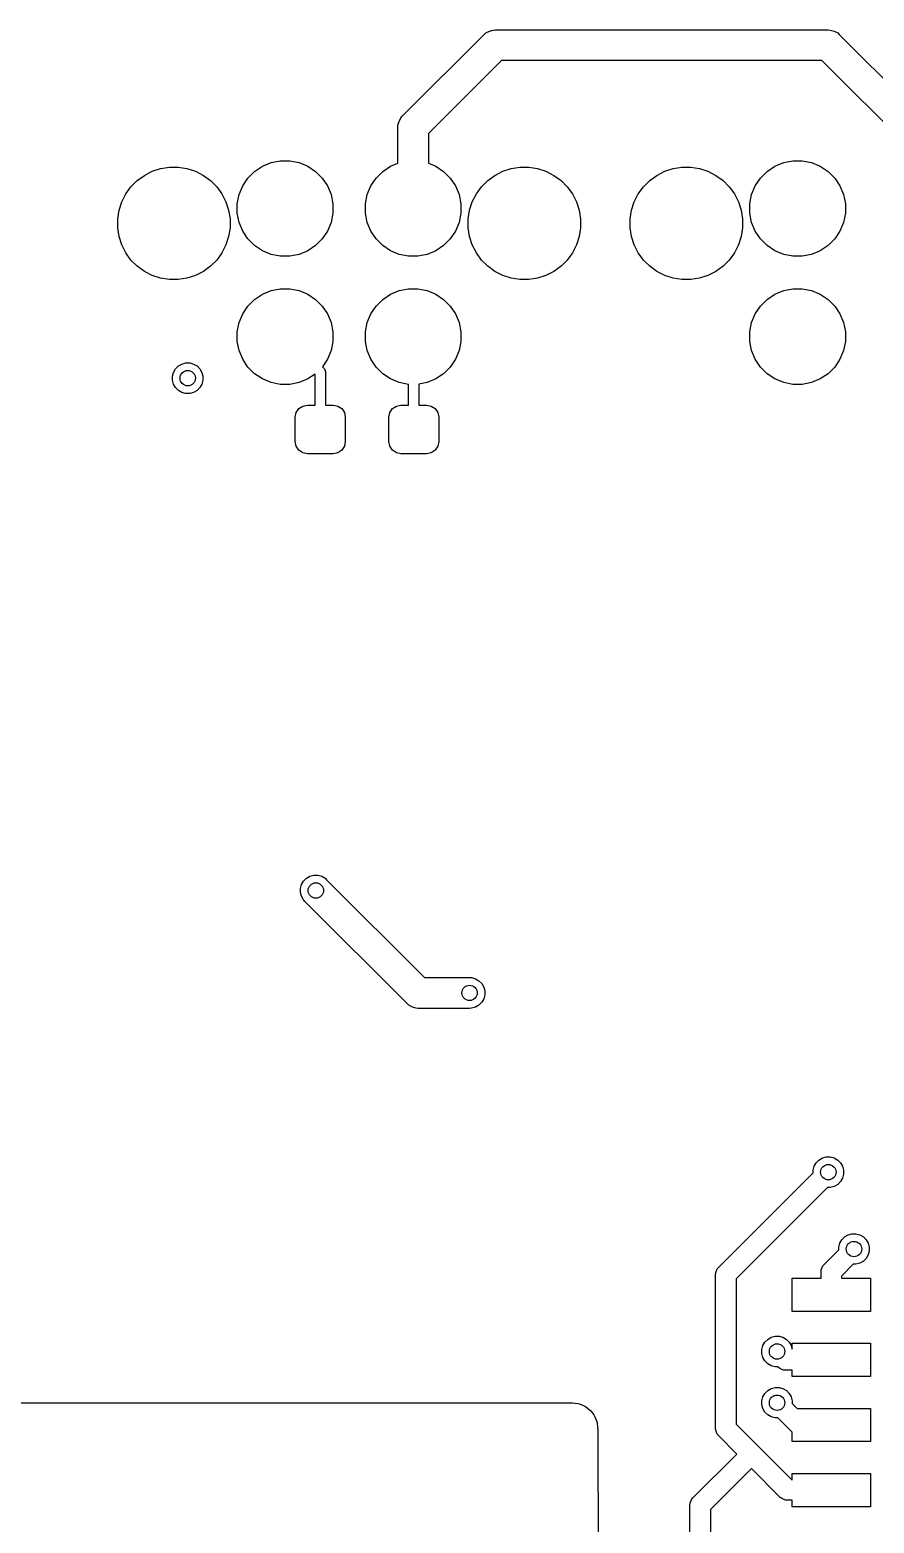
# Model space of a CAD drawing. Header units: inches. Extents: x 1.32 to 5.22, y -7.01 to -1.14.
# Drawn here: x 3.875 to 4.523, y -2.317 to -1.169 of the extents above; entities that cross this region are included whole.
import ezdxf

# ---------------------------------------------------------------- set-up
doc = ezdxf.new("R2010")
doc.units = ezdxf.units.IN
doc.header["$MEASUREMENT"] = 0
doc.layers.add('B.Cu', color=153, linetype='CONTINUOUS', true_color=0x4d7fc4)

msp = doc.modelspace()

# ---------------------------------------------------------------- linework, layer by layer
at = {"layer": 'B.Cu', "linetype": 'CONTINUOUS'}
for p, q in [((4.2251, -1.1717), (4.2278, -1.1702)), ((4.2278, -1.1702), (4.2307, -1.1694)), ((4.2307, -1.1694), (4.2323, -1.1693)), ((4.2323, -1.1693), (4.4882, -1.1693)), ((4.4882, -1.1693), (4.4897, -1.1694)), ((4.4897, -1.1694), (4.4927, -1.1702)), ((4.4927, -1.1702), (4.4954, -1.1717)), ((4.1609, -1.2357), (4.2239, -1.1728)), ((4.2239, -1.1728), (4.2251, -1.1717)), ((4.4954, -1.1717), (4.4965, -1.1728)), ((4.4965, -1.1728), (4.5713, -1.2476)), ((4.2372, -1.1929), (4.1811, -1.249)), ((4.4833, -1.1929), (4.2372, -1.1929)), ((4.5512, -1.2608), (4.4833, -1.1929)), ((4.1584, -1.2396), (4.1599, -1.2369)), ((4.1599, -1.2369), (4.1609, -1.2357)), ((4.1575, -1.2441), (4.1576, -1.2426)), ((4.1575, -1.2718), (4.1575, -1.2441)), ((4.1576, -1.2426), (4.1584, -1.2396)), ((4.1811, -1.249), (4.1811, -1.2718)), ((4.0535, -1.2741), (4.0602, -1.2713)), ((4.0602, -1.2713), (4.0672, -1.2699)), ((4.0672, -1.2699), (4.0745, -1.2699)), ((4.0745, -1.2699), (4.0816, -1.2713)), ((4.0816, -1.2713), (4.0883, -1.2741)), ((4.1519, -1.2741), (4.1575, -1.2718)), ((4.1811, -1.2718), (4.1867, -1.2741)), ((4.4472, -1.2741), (4.4539, -1.2713)), ((4.4539, -1.2713), (4.4609, -1.2699)), ((4.4609, -1.2699), (4.4682, -1.2699)), ((4.4682, -1.2699), (4.4753, -1.2713)), ((4.4753, -1.2713), (4.482, -1.2741)), ((3.9525, -1.2899), (3.9573, -1.2851)), ((3.9573, -1.2851), (3.9628, -1.2811)), ((3.9628, -1.2811), (3.9689, -1.278)), ((3.9689, -1.278), (3.9753, -1.2759)), ((3.9753, -1.2759), (3.982, -1.2749)), ((3.982, -1.2749), (3.9888, -1.2749)), ((3.9888, -1.2749), (3.9955, -1.2759)), ((3.9955, -1.2759), (4.002, -1.278)), ((4.002, -1.278), (4.0081, -1.2811)), ((4.0081, -1.2811), (4.0136, -1.2851)), ((4.0136, -1.2851), (4.0184, -1.2899)), ((4.0383, -1.2892), (4.0423, -1.2832)), ((4.0423, -1.2832), (4.0475, -1.2781)), ((4.0475, -1.2781), (4.0535, -1.2741)), ((4.0883, -1.2741), (4.0943, -1.2781)), ((4.0943, -1.2781), (4.0994, -1.2832)), ((4.0994, -1.2832), (4.1034, -1.2892)), ((4.1367, -1.2892), (4.1408, -1.2832)), ((4.1408, -1.2832), (4.1459, -1.2781)), ((4.1459, -1.2781), (4.1519, -1.2741)), ((4.1867, -1.2741), (4.1927, -1.2781)), ((4.1927, -1.2781), (4.1978, -1.2832)), ((4.1978, -1.2832), (4.2018, -1.2892)), ((4.2218, -1.2899), (4.2266, -1.2851)), ((4.2266, -1.2851), (4.2321, -1.2811)), ((4.2321, -1.2811), (4.2382, -1.278)), ((4.2382, -1.278), (4.2446, -1.2759)), ((4.2446, -1.2759), (4.2513, -1.2749)), ((4.2513, -1.2749), (4.2581, -1.2749)), ((4.2581, -1.2749), (4.2648, -1.2759)), ((4.2648, -1.2759), (4.2713, -1.278)), ((4.2713, -1.278), (4.2774, -1.2811)), ((4.2774, -1.2811), (4.2829, -1.2851)), ((4.2829, -1.2851), (4.2877, -1.2899)), ((4.3462, -1.2899), (4.351, -1.2851)), ((4.351, -1.2851), (4.3565, -1.2811)), ((4.3565, -1.2811), (4.3626, -1.278)), ((4.3626, -1.278), (4.369, -1.2759)), ((4.369, -1.2759), (4.3757, -1.2749)), ((4.3757, -1.2749), (4.3825, -1.2749)), ((4.3825, -1.2749), (4.3892, -1.2759)), ((4.3892, -1.2759), (4.3957, -1.278)), ((4.3957, -1.278), (4.4018, -1.2811)), ((4.4018, -1.2811), (4.4073, -1.2851)), ((4.4073, -1.2851), (4.4121, -1.2899)), ((4.432, -1.2892), (4.436, -1.2832)), ((4.436, -1.2832), (4.4412, -1.2781)), ((4.4412, -1.2781), (4.4472, -1.2741)), ((4.482, -1.2741), (4.488, -1.2781)), ((4.488, -1.2781), (4.4931, -1.2832)), ((4.4931, -1.2832), (4.4971, -1.2892)), ((3.9454, -1.3015), (3.9485, -1.2954)), ((3.9485, -1.2954), (3.9525, -1.2899)), ((4.0184, -1.2899), (4.0224, -1.2954)), ((4.0224, -1.2954), (4.0254, -1.3015)), ((4.0341, -1.303), (4.0355, -1.2959)), ((4.0355, -1.2959), (4.0383, -1.2892)), ((4.1034, -1.2892), (4.1062, -1.2959)), ((4.1062, -1.2959), (4.1076, -1.303)), ((4.1326, -1.303), (4.134, -1.2959)), ((4.134, -1.2959), (4.1367, -1.2892)), ((4.2018, -1.2892), (4.2046, -1.2959)), ((4.2046, -1.2959), (4.206, -1.303)), ((4.2147, -1.3015), (4.2178, -1.2954)), ((4.2178, -1.2954), (4.2218, -1.2899)), ((4.2877, -1.2899), (4.2916, -1.2954)), ((4.2916, -1.2954), (4.2947, -1.3015)), ((4.3391, -1.3015), (4.3422, -1.2954)), ((4.3422, -1.2954), (4.3462, -1.2899)), ((4.4121, -1.2899), (4.4161, -1.2954)), ((4.4161, -1.2954), (4.4191, -1.3015)), ((4.4278, -1.303), (4.4292, -1.2959)), ((4.4292, -1.2959), (4.432, -1.2892)), ((4.4971, -1.2892), (4.4999, -1.2959)), ((4.4999, -1.2959), (4.5013, -1.303)), ((3.9423, -1.3146), (3.9433, -1.3079)), ((3.9433, -1.3079), (3.9454, -1.3015)), ((4.0254, -1.3015), (4.0275, -1.3079)), ((4.0275, -1.3079), (4.0286, -1.3146)), ((4.0341, -1.3102), (4.0341, -1.303)), ((4.1076, -1.303), (4.1076, -1.3102)), ((4.1326, -1.3102), (4.1326, -1.303)), ((4.206, -1.303), (4.206, -1.3102)), ((4.2116, -1.3146), (4.2126, -1.3079)), ((4.2126, -1.3079), (4.2147, -1.3015)), ((4.2947, -1.3015), (4.2968, -1.3079)), ((4.2968, -1.3079), (4.2979, -1.3146)), ((4.336, -1.3146), (4.337, -1.3079)), ((4.337, -1.3079), (4.3391, -1.3015)), ((4.4191, -1.3015), (4.4212, -1.3079)), ((4.4212, -1.3079), (4.4223, -1.3146)), ((4.4278, -1.3102), (4.4278, -1.303)), ((4.5013, -1.303), (4.5013, -1.3102)), ((3.9423, -1.3214), (3.9423, -1.3146)), ((4.0286, -1.3146), (4.0286, -1.3214)), ((4.0355, -1.3173), (4.0341, -1.3102)), ((4.0383, -1.324), (4.0355, -1.3173)), ((4.1062, -1.3173), (4.1034, -1.324)), ((4.1076, -1.3102), (4.1062, -1.3173)), ((4.134, -1.3173), (4.1326, -1.3102)), ((4.1367, -1.324), (4.134, -1.3173)), ((4.2046, -1.3173), (4.2018, -1.324)), ((4.206, -1.3102), (4.2046, -1.3173)), ((4.2116, -1.3214), (4.2116, -1.3146)), ((4.2979, -1.3146), (4.2979, -1.3214)), ((4.336, -1.3214), (4.336, -1.3146)), ((4.4223, -1.3146), (4.4223, -1.3214)), ((4.4292, -1.3173), (4.4278, -1.3102)), ((4.432, -1.324), (4.4292, -1.3173)), ((4.4999, -1.3173), (4.4971, -1.324)), ((4.5013, -1.3102), (4.4999, -1.3173)), ((3.9433, -1.3281), (3.9423, -1.3214)), ((3.9454, -1.3346), (3.9433, -1.3281)), ((4.0275, -1.3281), (4.0254, -1.3346)), ((4.0286, -1.3214), (4.0275, -1.3281)), ((4.0423, -1.33), (4.0383, -1.324)), ((4.0475, -1.3351), (4.0423, -1.33)), ((4.0994, -1.33), (4.0943, -1.3351)), ((4.1034, -1.324), (4.0994, -1.33)), ((4.1408, -1.33), (4.1367, -1.324)), ((4.1459, -1.3351), (4.1408, -1.33)), ((4.1978, -1.33), (4.1927, -1.3351)), ((4.2018, -1.324), (4.1978, -1.33)), ((4.2126, -1.3281), (4.2116, -1.3214)), ((4.2147, -1.3346), (4.2126, -1.3281)), ((4.2968, -1.3281), (4.2947, -1.3346)), ((4.2979, -1.3214), (4.2968, -1.3281)), ((4.337, -1.3281), (4.336, -1.3214)), ((4.3391, -1.3346), (4.337, -1.3281)), ((4.4212, -1.3281), (4.4191, -1.3346)), ((4.4223, -1.3214), (4.4212, -1.3281)), ((4.436, -1.33), (4.432, -1.324)), ((4.4412, -1.3351), (4.436, -1.33)), ((4.4931, -1.33), (4.488, -1.3351)), ((4.4971, -1.324), (4.4931, -1.33)), ((3.9485, -1.3407), (3.9454, -1.3346)), ((3.9525, -1.3462), (3.9485, -1.3407)), ((4.0224, -1.3407), (4.0184, -1.3462)), ((4.0254, -1.3346), (4.0224, -1.3407)), ((4.0535, -1.3392), (4.0475, -1.3351)), ((4.0602, -1.3419), (4.0535, -1.3392)), ((4.0672, -1.3433), (4.0602, -1.3419)), ((4.0816, -1.3419), (4.0745, -1.3433)), ((4.0883, -1.3392), (4.0816, -1.3419)), ((4.0943, -1.3351), (4.0883, -1.3392)), ((4.1519, -1.3392), (4.1459, -1.3351)), ((4.1586, -1.3419), (4.1519, -1.3392)), ((4.1657, -1.3433), (4.1586, -1.3419)), ((4.18, -1.3419), (4.1729, -1.3433)), ((4.1867, -1.3392), (4.18, -1.3419)), ((4.1927, -1.3351), (4.1867, -1.3392)), ((4.2178, -1.3407), (4.2147, -1.3346)), ((4.2218, -1.3462), (4.2178, -1.3407)), ((4.2916, -1.3407), (4.2877, -1.3462)), ((4.2947, -1.3346), (4.2916, -1.3407)), ((4.3422, -1.3407), (4.3391, -1.3346)), ((4.3462, -1.3462), (4.3422, -1.3407)), ((4.4161, -1.3407), (4.4121, -1.3462)), ((4.4191, -1.3346), (4.4161, -1.3407)), ((4.4472, -1.3392), (4.4412, -1.3351)), ((4.4539, -1.3419), (4.4472, -1.3392)), ((4.4609, -1.3433), (4.4539, -1.3419)), ((4.4753, -1.3419), (4.4682, -1.3433)), ((4.482, -1.3392), (4.4753, -1.3419)), ((4.488, -1.3351), (4.482, -1.3392)), ((3.9573, -1.351), (3.9525, -1.3462)), ((3.9628, -1.355), (3.9573, -1.351)), ((4.0136, -1.351), (4.0081, -1.355)), ((4.0184, -1.3462), (4.0136, -1.351)), ((4.0745, -1.3433), (4.0672, -1.3433)), ((4.1729, -1.3433), (4.1657, -1.3433)), ((4.2266, -1.351), (4.2218, -1.3462)), ((4.2321, -1.355), (4.2266, -1.351)), ((4.2829, -1.351), (4.2774, -1.355)), ((4.2877, -1.3462), (4.2829, -1.351)), ((4.351, -1.351), (4.3462, -1.3462)), ((4.3565, -1.355), (4.351, -1.351)), ((4.4073, -1.351), (4.4018, -1.355)), ((4.4121, -1.3462), (4.4073, -1.351)), ((4.4682, -1.3433), (4.4609, -1.3433)), ((3.9689, -1.358), (3.9628, -1.355)), ((3.9753, -1.3601), (3.9689, -1.358)), ((3.982, -1.3612), (3.9753, -1.3601)), ((3.9888, -1.3612), (3.982, -1.3612)), ((3.9955, -1.3601), (3.9888, -1.3612)), ((4.002, -1.358), (3.9955, -1.3601)), ((4.0081, -1.355), (4.002, -1.358)), ((4.2382, -1.358), (4.2321, -1.355)), ((4.2446, -1.3601), (4.2382, -1.358)), ((4.2513, -1.3612), (4.2446, -1.3601)), ((4.2581, -1.3612), (4.2513, -1.3612)), ((4.2648, -1.3601), (4.2581, -1.3612)), ((4.2713, -1.358), (4.2648, -1.3601)), ((4.2774, -1.355), (4.2713, -1.358)), ((4.3626, -1.358), (4.3565, -1.355)), ((4.369, -1.3601), (4.3626, -1.358)), ((4.3757, -1.3612), (4.369, -1.3601)), ((4.3825, -1.3612), (4.3757, -1.3612)), ((4.3892, -1.3601), (4.3825, -1.3612)), ((4.3957, -1.358), (4.3892, -1.3601)), ((4.4018, -1.355), (4.3957, -1.358)), ((4.0423, -1.3816), (4.0475, -1.3765)), ((4.0475, -1.3765), (4.0535, -1.3725)), ((4.0535, -1.3725), (4.0602, -1.3697)), ((4.0602, -1.3697), (4.0672, -1.3683)), ((4.0672, -1.3683), (4.0745, -1.3683)), ((4.0745, -1.3683), (4.0816, -1.3697)), ((4.0816, -1.3697), (4.0883, -1.3725)), ((4.0883, -1.3725), (4.0943, -1.3765)), ((4.0943, -1.3765), (4.0994, -1.3816)), ((4.1408, -1.3816), (4.1459, -1.3765)), ((4.1459, -1.3765), (4.1519, -1.3725)), ((4.1519, -1.3725), (4.1586, -1.3697)), ((4.1586, -1.3697), (4.1657, -1.3683)), ((4.1657, -1.3683), (4.1729, -1.3683)), ((4.1729, -1.3683), (4.18, -1.3697)), ((4.18, -1.3697), (4.1867, -1.3725)), ((4.1867, -1.3725), (4.1927, -1.3765)), ((4.1927, -1.3765), (4.1978, -1.3816)), ((4.436, -1.3816), (4.4412, -1.3765)), ((4.4412, -1.3765), (4.4472, -1.3725)), ((4.4472, -1.3725), (4.4539, -1.3697)), ((4.4539, -1.3697), (4.4609, -1.3683)), ((4.4609, -1.3683), (4.4682, -1.3683)), ((4.4682, -1.3683), (4.4753, -1.3697)), ((4.4753, -1.3697), (4.482, -1.3725)), ((4.482, -1.3725), (4.488, -1.3765)), ((4.488, -1.3765), (4.4931, -1.3816)), ((4.0355, -1.3943), (4.0383, -1.3876)), ((4.0383, -1.3876), (4.0423, -1.3816)), ((4.0994, -1.3816), (4.1034, -1.3876)), ((4.1034, -1.3876), (4.1062, -1.3943)), ((4.134, -1.3943), (4.1367, -1.3876)), ((4.1367, -1.3876), (4.1408, -1.3816)), ((4.1978, -1.3816), (4.2018, -1.3876)), ((4.2018, -1.3876), (4.2046, -1.3943)), ((4.4292, -1.3943), (4.432, -1.3876)), ((4.432, -1.3876), (4.436, -1.3816)), ((4.4931, -1.3816), (4.4971, -1.3876)), ((4.4971, -1.3876), (4.4999, -1.3943)), ((4.0341, -1.4014), (4.0355, -1.3943)), ((4.1062, -1.3943), (4.1076, -1.4014)), ((4.1326, -1.4014), (4.134, -1.3943)), ((4.2046, -1.3943), (4.206, -1.4014)), ((4.4278, -1.4014), (4.4292, -1.3943)), ((4.4999, -1.3943), (4.5013, -1.4014)), ((4.0341, -1.4087), (4.0341, -1.4014)), ((4.0355, -1.4158), (4.0341, -1.4087)), ((4.1076, -1.4087), (4.1062, -1.4158)), ((4.1076, -1.4014), (4.1076, -1.4087)), ((4.1326, -1.4087), (4.1326, -1.4014)), ((4.134, -1.4158), (4.1326, -1.4087)), ((4.206, -1.4087), (4.2046, -1.4158)), ((4.206, -1.4014), (4.206, -1.4087)), ((4.4278, -1.4087), (4.4278, -1.4014)), ((4.4292, -1.4158), (4.4278, -1.4087)), ((4.5013, -1.4087), (4.4999, -1.4158)), ((4.5013, -1.4014), (4.5013, -1.4087)), ((4.0383, -1.4224), (4.0355, -1.4158)), ((4.0423, -1.4285), (4.0383, -1.4224)), ((4.1034, -1.4224), (4.0996, -1.4282)), ((4.1062, -1.4158), (4.1034, -1.4224)), ((4.1367, -1.4224), (4.134, -1.4158)), ((4.1408, -1.4285), (4.1367, -1.4224)), ((4.2018, -1.4224), (4.1978, -1.4285)), ((4.2046, -1.4158), (4.2018, -1.4224)), ((4.432, -1.4224), (4.4292, -1.4158)), ((4.436, -1.4285), (4.432, -1.4224)), ((4.4971, -1.4224), (4.4931, -1.4285)), ((4.4999, -1.4158), (4.4971, -1.4224)), ((3.9844, -1.4355), (3.9852, -1.4325)), ((3.9852, -1.4325), (3.9867, -1.4298)), ((3.9867, -1.4298), (3.9889, -1.4276)), ((3.9889, -1.4276), (3.9915, -1.4261)), ((3.9915, -1.4261), (3.9945, -1.4253)), ((3.9945, -1.4253), (3.9976, -1.4253)), ((3.9976, -1.4253), (4.0006, -1.4261)), ((4.0006, -1.4261), (4.0033, -1.4276)), ((4.0033, -1.4276), (4.0054, -1.4298)), ((4.0054, -1.4298), (4.007, -1.4325)), ((4.007, -1.4325), (4.0078, -1.4355)), ((4.0475, -1.4336), (4.0423, -1.4285)), ((4.0535, -1.4376), (4.0475, -1.4336)), ((4.094, -1.4338), (4.0883, -1.4376)), ((4.094, -1.4577), (4.094, -1.4338)), ((4.0996, -1.4282), (4.1007, -1.4293)), ((4.1007, -1.4293), (4.1012, -1.4299)), ((4.1012, -1.4299), (4.1018, -1.4313)), ((4.1018, -1.4313), (4.1019, -1.4321)), ((4.1019, -1.4321), (4.1019, -1.4577)), ((4.1459, -1.4336), (4.1408, -1.4285)), ((4.1519, -1.4376), (4.1459, -1.4336)), ((4.1927, -1.4336), (4.1867, -1.4376)), ((4.1978, -1.4285), (4.1927, -1.4336)), ((4.4412, -1.4336), (4.436, -1.4285)), ((4.4472, -1.4376), (4.4412, -1.4336)), ((4.488, -1.4336), (4.482, -1.4376)), ((4.4931, -1.4285), (4.488, -1.4336)), ((3.9844, -1.4385), (3.9844, -1.4355)), ((3.9852, -1.4415), (3.9844, -1.4385)), ((3.9867, -1.4442), (3.9852, -1.4415)), ((3.9889, -1.4464), (3.9867, -1.4442)), ((4.0054, -1.4442), (4.0033, -1.4464)), ((4.007, -1.4415), (4.0054, -1.4442)), ((4.0078, -1.4385), (4.007, -1.4415)), ((4.0078, -1.4355), (4.0078, -1.4385)), ((4.0602, -1.4404), (4.0535, -1.4376)), ((4.0672, -1.4418), (4.0602, -1.4404)), ((4.0745, -1.4418), (4.0672, -1.4418)), ((4.0816, -1.4404), (4.0745, -1.4418)), ((4.0883, -1.4376), (4.0816, -1.4404)), ((4.1586, -1.4404), (4.1519, -1.4376)), ((4.1657, -1.4418), (4.1586, -1.4404)), ((4.1658, -1.4418), (4.1657, -1.4418)), ((4.1658, -1.4577), (4.1658, -1.4418)), ((4.18, -1.4404), (4.1737, -1.4416)), ((4.1737, -1.4416), (4.1737, -1.4577)), ((4.1867, -1.4376), (4.18, -1.4404)), ((4.4539, -1.4404), (4.4472, -1.4376)), ((4.4609, -1.4418), (4.4539, -1.4404)), ((4.4682, -1.4418), (4.4609, -1.4418)), ((4.4753, -1.4404), (4.4682, -1.4418)), ((4.482, -1.4376), (4.4753, -1.4404)), ((3.9915, -1.4479), (3.9889, -1.4464)), ((3.9945, -1.4487), (3.9915, -1.4479)), ((3.9976, -1.4487), (3.9945, -1.4487)), ((4.0006, -1.4479), (3.9976, -1.4487)), ((4.0033, -1.4464), (4.0006, -1.4479)), ((4.0787, -1.467), (4.0795, -1.4634)), ((4.0787, -1.4857), (4.0787, -1.467)), ((4.0795, -1.4634), (4.0815, -1.4604)), ((4.0815, -1.4604), (4.0845, -1.4584)), ((4.0845, -1.4584), (4.0881, -1.4577)), ((4.0881, -1.4577), (4.094, -1.4577)), ((4.1019, -1.4577), (4.1078, -1.4577)), ((4.1078, -1.4577), (4.1114, -1.4584)), ((4.1114, -1.4584), (4.1144, -1.4604)), ((4.1144, -1.4604), (4.1164, -1.4634)), ((4.1164, -1.4634), (4.1171, -1.467)), ((4.1171, -1.467), (4.1171, -1.4857)), ((4.1506, -1.467), (4.1513, -1.4634)), ((4.1506, -1.4857), (4.1506, -1.467)), ((4.1513, -1.4634), (4.1533, -1.4604)), ((4.1533, -1.4604), (4.1564, -1.4584)), ((4.1564, -1.4584), (4.1599, -1.4577)), ((4.1599, -1.4577), (4.1658, -1.4577)), ((4.1737, -1.4577), (4.1796, -1.4577)), ((4.1796, -1.4577), (4.1832, -1.4584)), ((4.1832, -1.4584), (4.1862, -1.4604)), ((4.1862, -1.4604), (4.1883, -1.4634)), ((4.1883, -1.4634), (4.189, -1.467)), ((4.189, -1.467), (4.189, -1.4857)), ((4.0795, -1.4893), (4.0787, -1.4857)), ((4.0815, -1.4923), (4.0795, -1.4893)), ((4.1164, -1.4893), (4.1144, -1.4923)), ((4.1171, -1.4857), (4.1164, -1.4893)), ((4.1513, -1.4893), (4.1506, -1.4857)), ((4.1533, -1.4923), (4.1513, -1.4893)), ((4.1883, -1.4893), (4.1862, -1.4923)), ((4.189, -1.4857), (4.1883, -1.4893)), ((4.0845, -1.4944), (4.0815, -1.4923)), ((4.0881, -1.4951), (4.0845, -1.4944)), ((4.1078, -1.4951), (4.0881, -1.4951)), ((4.1114, -1.4944), (4.1078, -1.4951)), ((4.1144, -1.4923), (4.1114, -1.4944)), ((4.1564, -1.4944), (4.1533, -1.4923)), ((4.1599, -1.4951), (4.1564, -1.4944)), ((4.1796, -1.4951), (4.1599, -1.4951)), ((4.1832, -1.4944), (4.1796, -1.4951)), ((4.1862, -1.4923), (4.1832, -1.4944)), ((4.0836, -1.8262), (4.0851, -1.8235)), ((4.0851, -1.8235), (4.0873, -1.8213)), ((4.0873, -1.8213), (4.09, -1.8198)), ((4.09, -1.8198), (4.0929, -1.819)), ((4.0929, -1.819), (4.096, -1.819)), ((4.096, -1.819), (4.099, -1.8198)), ((4.099, -1.8198), (4.1017, -1.8213)), ((4.1017, -1.8213), (4.1028, -1.8224)), ((4.1028, -1.8224), (4.1781, -1.8976)), ((4.0828, -1.8292), (4.0836, -1.8262)), ((4.0828, -1.8323), (4.0828, -1.8292)), ((4.0836, -1.8352), (4.0828, -1.8323)), ((4.0851, -1.8379), (4.0836, -1.8352)), ((4.0861, -1.8391), (4.0851, -1.8379)), ((4.1649, -1.9178), (4.0861, -1.8391)), ((4.1781, -1.8976), (4.2126, -1.8976)), ((4.2126, -1.8976), (4.2141, -1.8977)), ((4.2141, -1.8977), (4.2171, -1.8985)), ((4.2171, -1.8985), (4.2198, -1.9001)), ((4.2198, -1.9001), (4.222, -1.9023)), ((4.222, -1.9023), (4.2235, -1.9049)), ((4.2235, -1.9049), (4.2243, -1.9079)), ((4.2235, -1.914), (4.222, -1.9166)), ((4.2243, -1.911), (4.2235, -1.914)), ((4.2243, -1.9079), (4.2243, -1.911)), ((4.166, -1.9188), (4.1649, -1.9178)), ((4.1687, -1.9204), (4.166, -1.9188)), ((4.1717, -1.9212), (4.1687, -1.9204)), ((4.1732, -1.9213), (4.1717, -1.9212)), ((4.2126, -1.9213), (4.1732, -1.9213)), ((4.2141, -1.9212), (4.2126, -1.9213)), ((4.2171, -1.9204), (4.2141, -1.9212)), ((4.2198, -1.9188), (4.2171, -1.9204)), ((4.222, -1.9166), (4.2198, -1.9188)), ((4.4765, -2.0457), (4.4773, -2.0427)), ((4.4773, -2.0427), (4.4788, -2.0401)), ((4.4788, -2.0401), (4.481, -2.0379)), ((4.481, -2.0379), (4.4837, -2.0363)), ((4.4837, -2.0363), (4.4866, -2.0355)), ((4.4866, -2.0355), (4.4897, -2.0355)), ((4.4897, -2.0355), (4.4927, -2.0363)), ((4.4927, -2.0363), (4.4954, -2.0379)), ((4.4954, -2.0379), (4.4976, -2.0401)), ((4.4976, -2.0401), (4.4991, -2.0427)), ((4.4991, -2.0427), (4.4999, -2.0457)), ((4.4039, -2.1204), (4.4765, -2.0478)), ((4.4765, -2.0478), (4.4765, -2.0457)), ((4.4991, -2.0518), (4.4976, -2.0544)), ((4.4999, -2.0488), (4.4991, -2.0518)), ((4.4999, -2.0457), (4.4999, -2.0488)), ((4.4876, -2.059), (4.4173, -2.1292)), ((4.4897, -2.059), (4.4876, -2.059)), ((4.4927, -2.0582), (4.4897, -2.059)), ((4.4954, -2.0566), (4.4927, -2.0582)), ((4.4976, -2.0544), (4.4954, -2.0566)), ((4.497, -2.1018), (4.4985, -2.0991)), ((4.4985, -2.0991), (4.5007, -2.0969)), ((4.5007, -2.0969), (4.5034, -2.0954)), ((4.5034, -2.0954), (4.5063, -2.0946)), ((4.5063, -2.0946), (4.5094, -2.0946)), ((4.5094, -2.0946), (4.5124, -2.0954)), ((4.5124, -2.0954), (4.5151, -2.0969)), ((4.5151, -2.0969), (4.5172, -2.0991)), ((4.5172, -2.0991), (4.5188, -2.1018)), ((4.4849, -2.1181), (4.4962, -2.1069)), ((4.4962, -2.1048), (4.497, -2.1018)), ((4.4962, -2.1069), (4.4962, -2.1048)), ((4.5188, -2.1108), (4.5172, -2.1135)), ((4.5188, -2.1018), (4.5196, -2.1048)), ((4.5196, -2.1078), (4.5188, -2.1108)), ((4.5196, -2.1048), (4.5196, -2.1078)), ((4.4017, -2.1244), (4.4029, -2.1216)), ((4.4029, -2.1216), (4.4039, -2.1204)), ((4.4826, -2.1237), (4.4827, -2.1222)), ((4.4827, -2.1222), (4.4839, -2.1193)), ((4.4839, -2.1193), (4.4849, -2.1181)), ((4.5073, -2.118), (4.4983, -2.127)), ((4.5094, -2.118), (4.5073, -2.118)), ((4.5124, -2.1172), (4.5094, -2.118)), ((4.5151, -2.1157), (4.5124, -2.1172)), ((4.5172, -2.1135), (4.5151, -2.1157)), ((4.4016, -2.126), (4.4017, -2.1244)), ((4.4016, -2.2441), (4.4016, -2.126)), ((4.4173, -2.1292), (4.4173, -2.2408)), ((4.4605, -2.1543), (4.4605, -2.1287)), ((4.4605, -2.1287), (4.4826, -2.1287)), ((4.4826, -2.1287), (4.4826, -2.1237)), ((4.4983, -2.127), (4.4983, -2.1287)), ((4.4983, -2.1287), (4.5205, -2.1287)), ((4.5205, -2.1287), (4.5205, -2.1543)), ((4.5205, -2.1543), (4.4605, -2.1543)), ((4.4379, -2.1805), (4.4394, -2.1778)), ((4.4394, -2.1778), (4.4416, -2.1757)), ((4.4416, -2.1757), (4.4443, -2.1741)), ((4.4443, -2.1741), (4.4473, -2.1733)), ((4.4473, -2.1733), (4.4504, -2.1733)), ((4.4504, -2.1733), (4.4533, -2.1741)), ((4.4533, -2.1741), (4.456, -2.1757)), ((4.456, -2.1757), (4.4582, -2.1778)), ((4.4582, -2.1778), (4.4597, -2.1805)), ((4.4605, -2.1832), (4.4605, -2.1787)), ((4.4605, -2.1787), (4.5205, -2.1787)), ((4.5205, -2.1787), (4.5205, -2.2043)), ((4.4371, -2.1835), (4.4379, -2.1805)), ((4.4371, -2.1866), (4.4371, -2.1835)), ((4.4379, -2.1896), (4.4371, -2.1866)), ((4.4394, -2.1922), (4.4379, -2.1896)), ((4.4597, -2.1805), (4.4605, -2.1832)), ((4.4416, -2.1944), (4.4394, -2.1922)), ((4.4443, -2.196), (4.4416, -2.1944)), ((4.4473, -2.1967), (4.4443, -2.196)), ((4.4494, -2.1967), (4.4473, -2.1967)), ((4.4497, -2.1971), (4.4494, -2.1967)), ((4.4509, -2.1981), (4.4497, -2.1971)), ((4.4538, -2.1993), (4.4509, -2.1981)), ((4.4553, -2.1994), (4.4538, -2.1993)), ((4.4605, -2.1994), (4.4553, -2.1994)), ((4.4605, -2.2043), (4.4605, -2.1994)), ((4.4416, -2.215), (4.4443, -2.2135)), ((4.4443, -2.2135), (4.4473, -2.2127)), ((4.4473, -2.2127), (4.4504, -2.2127)), ((4.4504, -2.2127), (4.4533, -2.2135)), ((4.4533, -2.2135), (4.456, -2.215)), ((4.5205, -2.2043), (4.4605, -2.2043)), ((3.8386, -2.2244), (4.2911, -2.2244)), ((4.2911, -2.2244), (4.2917, -2.2245)), ((4.2917, -2.2245), (4.2958, -2.225)), ((4.2958, -2.225), (4.2971, -2.2253)), ((4.2971, -2.2253), (4.3006, -2.2268)), ((4.4371, -2.2229), (4.4379, -2.2199)), ((4.4371, -2.226), (4.4371, -2.2229)), ((4.4379, -2.2289), (4.4371, -2.226)), ((4.4379, -2.2199), (4.4394, -2.2172)), ((4.4394, -2.2172), (4.4416, -2.215)), ((4.456, -2.215), (4.4582, -2.2172)), ((4.4582, -2.2172), (4.4597, -2.2199)), ((4.4597, -2.2199), (4.4605, -2.2229)), ((4.4605, -2.2229), (4.4605, -2.225)), ((4.4605, -2.225), (4.4643, -2.2287)), ((4.3006, -2.2268), (4.3017, -2.2274)), ((4.3017, -2.2274), (4.3048, -2.2298)), ((4.3048, -2.2298), (4.3057, -2.2307)), ((4.3057, -2.2307), (4.308, -2.2337)), ((4.308, -2.2337), (4.3087, -2.2348)), ((4.3087, -2.2348), (4.3101, -2.2384)), ((4.4394, -2.2316), (4.4379, -2.2289)), ((4.4416, -2.2338), (4.4394, -2.2316)), ((4.4443, -2.2353), (4.4416, -2.2338)), ((4.4473, -2.2361), (4.4443, -2.2353)), ((4.4494, -2.2361), (4.4473, -2.2361)), ((4.4604, -2.2471), (4.4494, -2.2361)), ((4.4643, -2.2287), (4.5205, -2.2287)), ((4.5205, -2.2287), (4.5205, -2.2543)), ((4.3101, -2.2384), (4.3105, -2.2396)), ((4.3105, -2.2396), (4.311, -2.2437)), ((4.311, -2.2437), (4.3111, -2.2444)), ((4.3111, -2.2444), (4.3119, -2.7232)), ((4.4017, -2.2456), (4.4016, -2.2441)), ((4.4029, -2.2485), (4.4017, -2.2456)), ((4.4039, -2.2497), (4.4029, -2.2485)), ((4.4173, -2.2408), (4.4347, -2.2582)), ((4.4605, -2.2472), (4.4604, -2.2471)), ((4.4605, -2.2543), (4.4605, -2.2472)), ((4.418, -2.2638), (4.4039, -2.2497)), ((4.4347, -2.2582), (4.4347, -2.2582)), ((4.4347, -2.2582), (4.4602, -2.2837)), ((4.5205, -2.2543), (4.4605, -2.2543)), ((4.3842, -2.2976), (4.418, -2.2638)), ((4.4291, -2.2749), (4.3976, -2.3064)), ((4.4513, -2.2971), (4.4291, -2.2749)), ((4.4602, -2.2837), (4.4605, -2.2837)), ((4.4605, -2.2837), (4.4605, -2.2787)), ((4.4605, -2.2787), (4.5205, -2.2787)), ((4.5205, -2.2787), (4.5205, -2.3043)), ((4.3819, -2.3031), (4.382, -2.3016)), ((4.3819, -2.5197), (4.3819, -2.3031)), ((4.382, -2.3016), (4.3832, -2.2988)), ((4.3832, -2.2988), (4.3842, -2.2976)), ((4.3976, -2.3064), (4.3976, -2.5164)), ((4.4525, -2.2981), (4.4513, -2.2971)), ((4.4554, -2.2993), (4.4525, -2.2981)), ((4.4569, -2.2994), (4.4554, -2.2993)), ((4.4605, -2.2994), (4.4569, -2.2994)), ((4.4605, -2.3043), (4.4605, -2.2994)), ((4.5205, -2.3043), (4.4605, -2.3043))]:
    msp.add_line(p, q, dxfattribs=at)
at = {"layer": 'B.Cu'}
for centre in [(3.9961, -1.437), (4.0945, -1.8307), (4.2126, -1.9094), (4.4882, -2.0472), (4.5079, -2.1063), (4.4488, -2.185), (4.4488, -2.2244)]:
    msp.add_circle(centre, 0.00591, dxfattribs=at)

doc.saveas('drawing.dxf')
